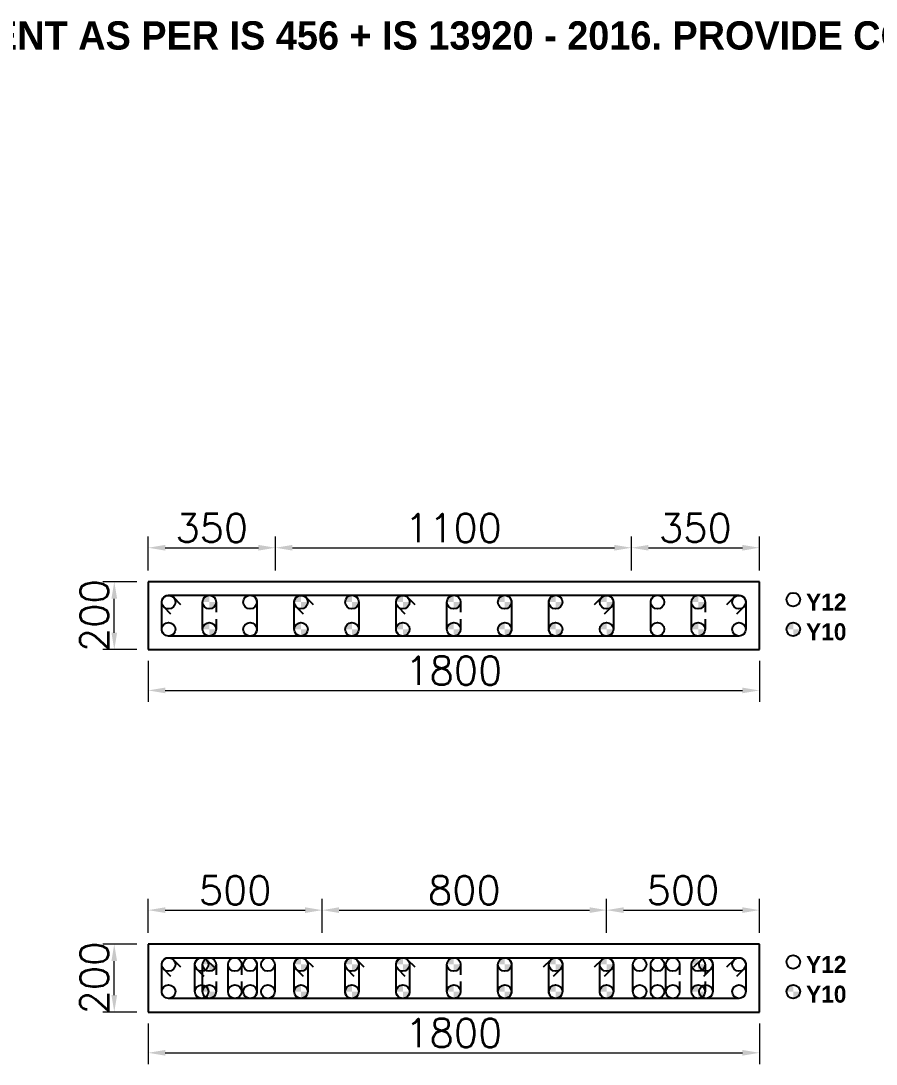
# Model space of a CAD drawing. Header units: millimetres. Extents: x -28707963 to -28231469, y 696001 to 896471.
# Drawn here: x -28330361 to -28322804, y 777813 to 787026 of the extents above; entities that cross this region are included whole.
import ezdxf
from ezdxf.enums import TextEntityAlignment as Align

# ---------------------------------------------------------------- set-up
doc = ezdxf.new("R2010")
doc.units = ezdxf.units.MM
doc.header["$MEASUREMENT"] = 0
doc.header["$PDMODE"] = 34
doc.header["$PDSIZE"] = -8
doc.layers.get('0').update_dxf_attribs({"lineweight": 5})
for name, color, linetype in [('14 REINF', 6, 'Continuous'), ('23 STIRRUPS', 5, 'Continuous'), ('TEXT', 4, 'Continuous')]:
    doc.layers.add(name, color=color, linetype=linetype)
doc.layers.add('19 COLUMN', color=1, linetype='Continuous', lineweight=25)
doc.styles.add('adani bold', font='')
doc.styles.add('ROMANS', font='simplex.shx')
doc.styles.get('adani bold').set_extended_font_data('Adani Bold', bold=True)
doc.dimstyles.new('D 50', dxfattribs={"dimscale": 100, "dimtxt": 3, "dimasz": 1.5, "dimexe": 1, "dimexo": 1, "dimgap": 0.5, "dimtad": 1, "dimdec": 0, "dimdsep": 46, "dimtxsty": 'ROMANS', "dimcen": 2.5, "dimclrd": 5, "dimclre": 5, "dimclrt": 4, "dimadec": 0, "dimazin": 0, "dimtfac": 1, "dimtdec": 0, "dimtmove": 0, "dimatfit": 3, "dimfxl": 1, "dimlwd": 0, "dimlwe": 0, "dimarcsym": 0})

# ---------------------------------------------------------------- blocks, each defined once
blk = doc.blocks.new('*D780')
at = {"color": 5, "lineweight": 0, "transparency": 16777216}
for p, q in [((-28329236.1, 778172.9), (-28329236.1, 777812.9)), ((-28323836.1, 778172.9), (-28323836.1, 777812.9)), ((-28329086.1, 777912.9), (-28323986.1, 777912.9))]:
    blk.add_line(p, q, dxfattribs=at)
at = {"color": 5, "transparency": 16777216}
for points in [[(-28329086.1, 777937.9), (-28329086.1, 777887.9), (-28329236.1, 777912.9)], [(-28323986.1, 777887.9), (-28323986.1, 777937.9), (-28323836.1, 777912.9)]]:
    blk.add_solid(points, dxfattribs=at)
at = {"layer": 'Defpoints', "color": 0, "transparency": 16777216}
for p in [(-28329236.1, 778272.9), (-28323836.1, 778272.9), (-28323836.1, 777912.9)]:
    blk.add_point(p, dxfattribs=at)
at = {"color": 4, "transparency": 16777216, "insert": (-28326536.1, 778087.9), "char_height": 250, "attachment_point": 5, "style": 'ROMANS'}
blk.add_mtext('1800', dxfattribs=at)
blk = doc.blocks.new('*D781')
at = {"color": 5, "lineweight": 0, "transparency": 16777216}
for p, q in [((-28329336.1, 778872.9), (-28329636.1, 778872.9)), ((-28329536.1, 778422.9), (-28329536.1, 778722.9)), ((-28329336.1, 778272.9), (-28329636.1, 778272.9))]:
    blk.add_line(p, q, dxfattribs=at)
at = {"color": 5, "transparency": 16777216}
for points in [[(-28329511.1, 778722.9), (-28329561.1, 778722.9), (-28329536.1, 778872.9)], [(-28329561.1, 778422.9), (-28329511.1, 778422.9), (-28329536.1, 778272.9)]]:
    blk.add_solid(points, dxfattribs=at)
at = {"layer": 'Defpoints', "color": 0, "transparency": 16777216}
for p in [(-28329536.1, 778872.9), (-28329236.1, 778872.9), (-28329236.1, 778272.9)]:
    blk.add_point(p, dxfattribs=at)
at = {"color": 4, "transparency": 16777216, "insert": (-28329711.1, 778572.9), "char_height": 250, "attachment_point": 5, "rotation": 90, "style": 'ROMANS'}
blk.add_mtext('200', dxfattribs=at)
blk = doc.blocks.new('*D782')
at = {"color": 5, "lineweight": 0, "transparency": 16777216}
for p, q in [((-28329236.1, 778972.9), (-28329236.1, 779272.9)), ((-28327699.6, 778972.9), (-28327699.6, 779272.9)), ((-28329086.1, 779172.9), (-28327849.6, 779172.9))]:
    blk.add_line(p, q, dxfattribs=at)
at = {"color": 5, "transparency": 16777216}
for points in [[(-28329086.1, 779197.9), (-28329086.1, 779147.9), (-28329236.1, 779172.9)], [(-28327849.6, 779147.9), (-28327849.6, 779197.9), (-28327699.6, 779172.9)]]:
    blk.add_solid(points, dxfattribs=at)
at = {"layer": 'Defpoints', "color": 0, "transparency": 16777216}
for p in [(-28327699.6, 779172.9), (-28329236.1, 778872.9), (-28327699.6, 778872.9)]:
    blk.add_point(p, dxfattribs=at)
at = {"color": 4, "transparency": 16777216, "insert": (-28328467.8, 779347.9), "char_height": 250, "attachment_point": 5, "style": 'ROMANS'}
blk.add_mtext('500', dxfattribs=at)
blk = doc.blocks.new('*D783')
at = {"color": 5, "lineweight": 0, "transparency": 16777216}
for p, q in [((-28327699.6, 778972.9), (-28327699.6, 779272.9)), ((-28325186.1, 778972.9), (-28325186.1, 779272.9)), ((-28327549.6, 779172.9), (-28325336.1, 779172.9))]:
    blk.add_line(p, q, dxfattribs=at)
at = {"color": 5, "transparency": 16777216}
for points in [[(-28327549.6, 779197.9), (-28327549.6, 779147.9), (-28327699.6, 779172.9)], [(-28325336.1, 779147.9), (-28325336.1, 779197.9), (-28325186.1, 779172.9)]]:
    blk.add_solid(points, dxfattribs=at)
at = {"layer": 'Defpoints', "color": 0, "transparency": 16777216}
for p in [(-28325186.1, 779172.9), (-28327699.6, 778872.9), (-28325186.1, 778872.9)]:
    blk.add_point(p, dxfattribs=at)
at = {"color": 4, "transparency": 16777216, "insert": (-28326442.8, 779347.9), "char_height": 250, "attachment_point": 5, "style": 'ROMANS'}
blk.add_mtext('800', dxfattribs=at)
blk = doc.blocks.new('*D784')
at = {"color": 5, "lineweight": 0, "transparency": 16777216}
for p, q in [((-28325186.1, 778972.9), (-28325186.1, 779272.9)), ((-28323836.1, 778972.9), (-28323836.1, 779272.9)), ((-28325036.1, 779172.9), (-28323986.1, 779172.9))]:
    blk.add_line(p, q, dxfattribs=at)
at = {"color": 5, "transparency": 16777216}
for points in [[(-28325036.1, 779197.9), (-28325036.1, 779147.9), (-28325186.1, 779172.9)], [(-28323986.1, 779147.9), (-28323986.1, 779197.9), (-28323836.1, 779172.9)]]:
    blk.add_solid(points, dxfattribs=at)
at = {"layer": 'Defpoints', "color": 0, "transparency": 16777216}
for p in [(-28323836.1, 779172.9), (-28325186.1, 778872.9), (-28323836.1, 778872.9)]:
    blk.add_point(p, dxfattribs=at)
at = {"color": 4, "transparency": 16777216, "insert": (-28324511.1, 779347.9), "char_height": 250, "attachment_point": 5, "style": 'ROMANS'}
blk.add_mtext('500', dxfattribs=at)
blk = doc.blocks.new('*D785')
at = {"color": 5, "lineweight": 0, "transparency": 16777216}
for p, q in [((-28329236.1, 781372.9), (-28329236.1, 781012.9)), ((-28323836.1, 781372.9), (-28323836.1, 781012.9)), ((-28329086.1, 781112.9), (-28323986.1, 781112.9))]:
    blk.add_line(p, q, dxfattribs=at)
at = {"color": 5, "transparency": 16777216}
for points in [[(-28329086.1, 781137.9), (-28329086.1, 781087.9), (-28329236.1, 781112.9)], [(-28323986.1, 781087.9), (-28323986.1, 781137.9), (-28323836.1, 781112.9)]]:
    blk.add_solid(points, dxfattribs=at)
at = {"layer": 'Defpoints', "color": 0, "transparency": 16777216}
for p in [(-28329236.1, 781472.9), (-28323836.1, 781472.9), (-28323836.1, 781112.9)]:
    blk.add_point(p, dxfattribs=at)
at = {"color": 4, "transparency": 16777216, "insert": (-28326536.1, 781287.9), "char_height": 250, "attachment_point": 5, "style": 'ROMANS'}
blk.add_mtext('1800', dxfattribs=at)
blk = doc.blocks.new('*D786')
at = {"color": 5, "lineweight": 0, "transparency": 16777216}
for p, q in [((-28329336.1, 782072.9), (-28329636.1, 782072.9)), ((-28329536.1, 781622.9), (-28329536.1, 781922.9)), ((-28329336.1, 781472.9), (-28329636.1, 781472.9))]:
    blk.add_line(p, q, dxfattribs=at)
at = {"color": 5, "transparency": 16777216}
for points in [[(-28329511.1, 781922.9), (-28329561.1, 781922.9), (-28329536.1, 782072.9)], [(-28329561.1, 781622.9), (-28329511.1, 781622.9), (-28329536.1, 781472.9)]]:
    blk.add_solid(points, dxfattribs=at)
at = {"layer": 'Defpoints', "color": 0, "transparency": 16777216}
for p in [(-28329536.1, 782072.9), (-28329236.1, 782072.9), (-28329236.1, 781472.9)]:
    blk.add_point(p, dxfattribs=at)
at = {"color": 4, "transparency": 16777216, "insert": (-28329711.1, 781772.9), "char_height": 250, "attachment_point": 5, "rotation": 90, "style": 'ROMANS'}
blk.add_mtext('200', dxfattribs=at)
blk = doc.blocks.new('*D787')
at = {"color": 5, "lineweight": 0, "transparency": 16777216}
for p, q in [((-28329236.1, 782172.9), (-28329236.1, 782472.9)), ((-28328112.5, 782172.9), (-28328112.5, 782472.9)), ((-28329086.1, 782372.9), (-28328262.5, 782372.9))]:
    blk.add_line(p, q, dxfattribs=at)
at = {"color": 5, "transparency": 16777216}
for points in [[(-28329086.1, 782397.9), (-28329086.1, 782347.9), (-28329236.1, 782372.9)], [(-28328262.5, 782347.9), (-28328262.5, 782397.9), (-28328112.5, 782372.9)]]:
    blk.add_solid(points, dxfattribs=at)
at = {"layer": 'Defpoints', "color": 0, "transparency": 16777216}
for p in [(-28328112.5, 782372.9), (-28329236.1, 782072.9), (-28328112.5, 782072.9)]:
    blk.add_point(p, dxfattribs=at)
at = {"color": 4, "transparency": 16777216, "insert": (-28328674.3, 782547.9), "char_height": 250, "attachment_point": 5, "style": 'ROMANS'}
blk.add_mtext('350', dxfattribs=at)
blk = doc.blocks.new('*D788')
at = {"color": 5, "lineweight": 0, "transparency": 16777216}
for p, q in [((-28328112.5, 782172.9), (-28328112.5, 782472.9)), ((-28324966.6, 782172.9), (-28324966.6, 782472.9)), ((-28327962.5, 782372.9), (-28325116.6, 782372.9))]:
    blk.add_line(p, q, dxfattribs=at)
at = {"color": 5, "transparency": 16777216}
for points in [[(-28327962.5, 782397.9), (-28327962.5, 782347.9), (-28328112.5, 782372.9)], [(-28325116.6, 782347.9), (-28325116.6, 782397.9), (-28324966.6, 782372.9)]]:
    blk.add_solid(points, dxfattribs=at)
at = {"layer": 'Defpoints', "color": 0, "transparency": 16777216}
for p in [(-28324966.6, 782372.9), (-28328112.5, 782072.9), (-28324966.6, 782072.9)]:
    blk.add_point(p, dxfattribs=at)
at = {"color": 4, "transparency": 16777216, "insert": (-28326539.6, 782547.9), "char_height": 250, "attachment_point": 5, "style": 'ROMANS'}
blk.add_mtext('1100', dxfattribs=at)
blk = doc.blocks.new('*D789')
at = {"color": 5, "lineweight": 0, "transparency": 16777216}
for p, q in [((-28324966.6, 782172.9), (-28324966.6, 782472.9)), ((-28323836.1, 782172.9), (-28323836.1, 782472.9)), ((-28324816.6, 782372.9), (-28323986.1, 782372.9))]:
    blk.add_line(p, q, dxfattribs=at)
at = {"color": 5, "transparency": 16777216}
for points in [[(-28324816.6, 782397.9), (-28324816.6, 782347.9), (-28324966.6, 782372.9)], [(-28323986.1, 782347.9), (-28323986.1, 782397.9), (-28323836.1, 782372.9)]]:
    blk.add_solid(points, dxfattribs=at)
at = {"layer": 'Defpoints', "color": 0, "transparency": 16777216}
for p in [(-28323836.1, 782372.9), (-28324966.6, 782072.9), (-28323836.1, 782072.9)]:
    blk.add_point(p, dxfattribs=at)
at = {"color": 4, "transparency": 16777216, "insert": (-28324401.4, 782547.9), "char_height": 250, "attachment_point": 5, "style": 'ROMANS'}
blk.add_mtext('350', dxfattribs=at)

msp = doc.modelspace()

# ---------------------------------------------------------------- hatches: boundary and pattern name
at = {"layer": '14 REINF'}
h = msp.add_hatch(color=0, dxfattribs=at)
edge = h.paths.add_edge_path(flags=0)
edge.add_line((-28328756.1, 781892.9), (-28328696.1, 781892.9))
edge.add_line((-28328696.1, 781892.9), (-28328696.1, 781952.9))
edge.add_arc((-28328696.1, 781892.9), 60, 90, 180)
edge = h.paths.add_edge_path(flags=0)
edge.add_line((-28328636.1, 781892.9), (-28328696.1, 781892.9))
edge.add_line((-28328696.1, 781892.9), (-28328696.1, 781832.9))
edge.add_arc((-28328696.1, 781892.9), 60, 270, 360)
h = msp.add_hatch(color=0, dxfattribs=at)
edge = h.paths.add_edge_path(flags=0)
edge.add_line((-28327946.1, 781892.9), (-28327886.1, 781892.9))
edge.add_line((-28327886.1, 781892.9), (-28327886.1, 781952.9))
edge.add_arc((-28327886.1, 781892.9), 60, 90, 180)
edge = h.paths.add_edge_path(flags=0)
edge.add_line((-28327826.1, 781892.9), (-28327886.1, 781892.9))
edge.add_line((-28327886.1, 781892.9), (-28327886.1, 781832.9))
edge.add_arc((-28327886.1, 781892.9), 60, 270, 360)
h = msp.add_hatch(color=0, dxfattribs=at)
edge = h.paths.add_edge_path(flags=0)
edge.add_line((-28327496.1, 781892.9), (-28327436.1, 781892.9))
edge.add_line((-28327436.1, 781892.9), (-28327436.1, 781952.9))
edge.add_arc((-28327436.1, 781892.9), 60, 90, 180)
edge = h.paths.add_edge_path(flags=0)
edge.add_line((-28327376.1, 781892.9), (-28327436.1, 781892.9))
edge.add_line((-28327436.1, 781892.9), (-28327436.1, 781832.9))
edge.add_arc((-28327436.1, 781892.9), 60, 270, 360)
h = msp.add_hatch(color=0, dxfattribs=at)
edge = h.paths.add_edge_path(flags=0)
edge.add_line((-28327046.1, 781892.9), (-28326986.1, 781892.9))
edge.add_line((-28326986.1, 781892.9), (-28326986.1, 781952.9))
edge.add_arc((-28326986.1, 781892.9), 60, 90, 180)
edge = h.paths.add_edge_path(flags=0)
edge.add_line((-28326926.1, 781892.9), (-28326986.1, 781892.9))
edge.add_line((-28326986.1, 781892.9), (-28326986.1, 781832.9))
edge.add_arc((-28326986.1, 781892.9), 60, 270, 360)
h = msp.add_hatch(color=0, dxfattribs=at)
edge = h.paths.add_edge_path(flags=0)
edge.add_line((-28326596.1, 781892.9), (-28326536.1, 781892.9))
edge.add_line((-28326536.1, 781892.9), (-28326536.1, 781952.9))
edge.add_arc((-28326536.1, 781892.9), 60, 90, 180)
edge = h.paths.add_edge_path(flags=0)
edge.add_line((-28326476.1, 781892.9), (-28326536.1, 781892.9))
edge.add_line((-28326536.1, 781892.9), (-28326536.1, 781832.9))
edge.add_arc((-28326536.1, 781892.9), 60, 270, 360)
h = msp.add_hatch(color=0, dxfattribs=at)
edge = h.paths.add_edge_path(flags=0)
edge.add_line((-28326146.1, 781892.9), (-28326086.1, 781892.9))
edge.add_line((-28326086.1, 781892.9), (-28326086.1, 781952.9))
edge.add_arc((-28326086.1, 781892.9), 60, 90, 180)
edge = h.paths.add_edge_path(flags=0)
edge.add_line((-28326026.1, 781892.9), (-28326086.1, 781892.9))
edge.add_line((-28326086.1, 781892.9), (-28326086.1, 781832.9))
edge.add_arc((-28326086.1, 781892.9), 60, 270, 360)
h = msp.add_hatch(color=0, dxfattribs=at)
edge = h.paths.add_edge_path(flags=0)
edge.add_line((-28325696.1, 781892.9), (-28325636.1, 781892.9))
edge.add_line((-28325636.1, 781892.9), (-28325636.1, 781952.9))
edge.add_arc((-28325636.1, 781892.9), 60, 90, 180)
edge = h.paths.add_edge_path(flags=0)
edge.add_line((-28325576.1, 781892.9), (-28325636.1, 781892.9))
edge.add_line((-28325636.1, 781892.9), (-28325636.1, 781832.9))
edge.add_arc((-28325636.1, 781892.9), 60, 270, 360)
h = msp.add_hatch(color=0, dxfattribs=at)
edge = h.paths.add_edge_path(flags=0)
edge.add_line((-28325246.1, 781892.9), (-28325186.1, 781892.9))
edge.add_line((-28325186.1, 781892.9), (-28325186.1, 781952.9))
edge.add_arc((-28325186.1, 781892.9), 60, 90, 180)
edge = h.paths.add_edge_path(flags=0)
edge.add_line((-28325126.1, 781892.9), (-28325186.1, 781892.9))
edge.add_line((-28325186.1, 781892.9), (-28325186.1, 781832.9))
edge.add_arc((-28325186.1, 781892.9), 60, 270, 360)
h = msp.add_hatch(color=0, dxfattribs=at)
edge = h.paths.add_edge_path(flags=0)
edge.add_line((-28324436.1, 781892.9), (-28324376.1, 781892.9))
edge.add_line((-28324376.1, 781892.9), (-28324376.1, 781952.9))
edge.add_arc((-28324376.1, 781892.9), 60, 90, 180)
edge = h.paths.add_edge_path(flags=0)
edge.add_line((-28324316.1, 781892.9), (-28324376.1, 781892.9))
edge.add_line((-28324376.1, 781892.9), (-28324376.1, 781832.9))
edge.add_arc((-28324376.1, 781892.9), 60, 270, 360)
h = msp.add_hatch(color=0, dxfattribs=at)
edge = h.paths.add_edge_path(flags=0)
edge.add_line((-28328756.1, 781652.9), (-28328696.1, 781652.9))
edge.add_line((-28328696.1, 781652.9), (-28328696.1, 781712.9))
edge.add_arc((-28328696.1, 781652.9), 60, 90, 180)
edge = h.paths.add_edge_path(flags=0)
edge.add_line((-28328636.1, 781652.9), (-28328696.1, 781652.9))
edge.add_line((-28328696.1, 781652.9), (-28328696.1, 781592.9))
edge.add_arc((-28328696.1, 781652.9), 60, 270, 360)
h = msp.add_hatch(color=0, dxfattribs=at)
edge = h.paths.add_edge_path(flags=0)
edge.add_line((-28327946.1, 781652.9), (-28327886.1, 781652.9))
edge.add_line((-28327886.1, 781652.9), (-28327886.1, 781712.9))
edge.add_arc((-28327886.1, 781652.9), 60, 90, 180)
edge = h.paths.add_edge_path(flags=0)
edge.add_line((-28327826.1, 781652.9), (-28327886.1, 781652.9))
edge.add_line((-28327886.1, 781652.9), (-28327886.1, 781592.9))
edge.add_arc((-28327886.1, 781652.9), 60, 270, 360)
h = msp.add_hatch(color=0, dxfattribs=at)
edge = h.paths.add_edge_path(flags=0)
edge.add_line((-28327496.1, 781652.9), (-28327436.1, 781652.9))
edge.add_line((-28327436.1, 781652.9), (-28327436.1, 781712.9))
edge.add_arc((-28327436.1, 781652.9), 60, 90, 180)
edge = h.paths.add_edge_path(flags=0)
edge.add_line((-28327376.1, 781652.9), (-28327436.1, 781652.9))
edge.add_line((-28327436.1, 781652.9), (-28327436.1, 781592.9))
edge.add_arc((-28327436.1, 781652.9), 60, 270, 360)
h = msp.add_hatch(color=0, dxfattribs=at)
edge = h.paths.add_edge_path(flags=0)
edge.add_line((-28327046.1, 781652.9), (-28326986.1, 781652.9))
edge.add_line((-28326986.1, 781652.9), (-28326986.1, 781712.9))
edge.add_arc((-28326986.1, 781652.9), 60, 90, 180)
edge = h.paths.add_edge_path(flags=0)
edge.add_line((-28326926.1, 781652.9), (-28326986.1, 781652.9))
edge.add_line((-28326986.1, 781652.9), (-28326986.1, 781592.9))
edge.add_arc((-28326986.1, 781652.9), 60, 270, 360)
h = msp.add_hatch(color=0, dxfattribs=at)
edge = h.paths.add_edge_path(flags=0)
edge.add_line((-28326596.1, 781652.9), (-28326536.1, 781652.9))
edge.add_line((-28326536.1, 781652.9), (-28326536.1, 781712.9))
edge.add_arc((-28326536.1, 781652.9), 60, 90, 180)
edge = h.paths.add_edge_path(flags=0)
edge.add_line((-28326476.1, 781652.9), (-28326536.1, 781652.9))
edge.add_line((-28326536.1, 781652.9), (-28326536.1, 781592.9))
edge.add_arc((-28326536.1, 781652.9), 60, 270, 360)
h = msp.add_hatch(color=0, dxfattribs=at)
edge = h.paths.add_edge_path(flags=0)
edge.add_line((-28326146.1, 781652.9), (-28326086.1, 781652.9))
edge.add_line((-28326086.1, 781652.9), (-28326086.1, 781712.9))
edge.add_arc((-28326086.1, 781652.9), 60, 90, 180)
edge = h.paths.add_edge_path(flags=0)
edge.add_line((-28326026.1, 781652.9), (-28326086.1, 781652.9))
edge.add_line((-28326086.1, 781652.9), (-28326086.1, 781592.9))
edge.add_arc((-28326086.1, 781652.9), 60, 270, 360)
h = msp.add_hatch(color=0, dxfattribs=at)
edge = h.paths.add_edge_path(flags=0)
edge.add_line((-28325696.1, 781652.9), (-28325636.1, 781652.9))
edge.add_line((-28325636.1, 781652.9), (-28325636.1, 781712.9))
edge.add_arc((-28325636.1, 781652.9), 60, 90, 180)
edge = h.paths.add_edge_path(flags=0)
edge.add_line((-28325576.1, 781652.9), (-28325636.1, 781652.9))
edge.add_line((-28325636.1, 781652.9), (-28325636.1, 781592.9))
edge.add_arc((-28325636.1, 781652.9), 60, 270, 360)
h = msp.add_hatch(color=0, dxfattribs=at)
edge = h.paths.add_edge_path(flags=0)
edge.add_line((-28325246.1, 781652.9), (-28325186.1, 781652.9))
edge.add_line((-28325186.1, 781652.9), (-28325186.1, 781712.9))
edge.add_arc((-28325186.1, 781652.9), 60, 90, 180)
edge = h.paths.add_edge_path(flags=0)
edge.add_line((-28325126.1, 781652.9), (-28325186.1, 781652.9))
edge.add_line((-28325186.1, 781652.9), (-28325186.1, 781592.9))
edge.add_arc((-28325186.1, 781652.9), 60, 270, 360)
h = msp.add_hatch(color=0, dxfattribs=at)
edge = h.paths.add_edge_path(flags=0)
edge.add_line((-28324436.1, 781652.9), (-28324376.1, 781652.9))
edge.add_line((-28324376.1, 781652.9), (-28324376.1, 781712.9))
edge.add_arc((-28324376.1, 781652.9), 60, 90, 180)
edge = h.paths.add_edge_path(flags=0)
edge.add_line((-28324316.1, 781652.9), (-28324376.1, 781652.9))
edge.add_line((-28324376.1, 781652.9), (-28324376.1, 781592.9))
edge.add_arc((-28324376.1, 781652.9), 60, 270, 360)
h = msp.add_hatch(color=6, dxfattribs=at)
edge = h.paths.add_edge_path(flags=0)
edge.add_line((-28323596.1, 781652.9), (-28323536.1, 781652.9))
edge.add_line((-28323536.1, 781652.9), (-28323536.1, 781712.9))
edge.add_arc((-28323536.1, 781652.9), 60, 90, 180)
edge = h.paths.add_edge_path(flags=0)
edge.add_line((-28323476.1, 781652.9), (-28323536.1, 781652.9))
edge.add_line((-28323536.1, 781652.9), (-28323536.1, 781592.9))
edge.add_arc((-28323536.1, 781652.9), 60, 270, 360)
h = msp.add_hatch(color=0, dxfattribs=at)
edge = h.paths.add_edge_path(flags=0)
edge.add_line((-28328756.1, 778692.9), (-28328696.1, 778692.9))
edge.add_line((-28328696.1, 778692.9), (-28328696.1, 778752.9))
edge.add_arc((-28328696.1, 778692.9), 60, 90, 180)
edge = h.paths.add_edge_path(flags=0)
edge.add_line((-28328636.1, 778692.9), (-28328696.1, 778692.9))
edge.add_line((-28328696.1, 778692.9), (-28328696.1, 778632.9))
edge.add_arc((-28328696.1, 778692.9), 60, 270, 360)
h = msp.add_hatch(color=0, dxfattribs=at)
edge = h.paths.add_edge_path(flags=0)
edge.add_line((-28327946.1, 778692.9), (-28327886.1, 778692.9))
edge.add_line((-28327886.1, 778692.9), (-28327886.1, 778752.9))
edge.add_arc((-28327886.1, 778692.9), 60, 90, 180)
edge = h.paths.add_edge_path(flags=0)
edge.add_line((-28327826.1, 778692.9), (-28327886.1, 778692.9))
edge.add_line((-28327886.1, 778692.9), (-28327886.1, 778632.9))
edge.add_arc((-28327886.1, 778692.9), 60, 270, 360)
h = msp.add_hatch(color=6, dxfattribs=at)
edge = h.paths.add_edge_path(flags=0)
edge.add_line((-28327496.1, 778692.9), (-28327436.1, 778692.9))
edge.add_line((-28327436.1, 778692.9), (-28327436.1, 778752.9))
edge.add_arc((-28327436.1, 778692.9), 60, 90, 180)
edge = h.paths.add_edge_path(flags=0)
edge.add_line((-28327376.1, 778692.9), (-28327436.1, 778692.9))
edge.add_line((-28327436.1, 778692.9), (-28327436.1, 778632.9))
edge.add_arc((-28327436.1, 778692.9), 60, 270, 360)
h = msp.add_hatch(color=0, dxfattribs=at)
edge = h.paths.add_edge_path(flags=0)
edge.add_line((-28327496.1, 778692.9), (-28327436.1, 778692.9))
edge.add_line((-28327436.1, 778692.9), (-28327436.1, 778752.9))
edge.add_arc((-28327436.1, 778692.9), 60, 90, 180)
edge = h.paths.add_edge_path(flags=0)
edge.add_line((-28327376.1, 778692.9), (-28327436.1, 778692.9))
edge.add_line((-28327436.1, 778692.9), (-28327436.1, 778632.9))
edge.add_arc((-28327436.1, 778692.9), 60, 270, 360)
h = msp.add_hatch(color=6, dxfattribs=at)
edge = h.paths.add_edge_path(flags=0)
edge.add_line((-28327046.1, 778692.9), (-28326986.1, 778692.9))
edge.add_line((-28326986.1, 778692.9), (-28326986.1, 778752.9))
edge.add_arc((-28326986.1, 778692.9), 60, 90, 180)
edge = h.paths.add_edge_path(flags=0)
edge.add_line((-28326926.1, 778692.9), (-28326986.1, 778692.9))
edge.add_line((-28326986.1, 778692.9), (-28326986.1, 778632.9))
edge.add_arc((-28326986.1, 778692.9), 60, 270, 360)
h = msp.add_hatch(color=0, dxfattribs=at)
edge = h.paths.add_edge_path(flags=0)
edge.add_line((-28327046.1, 778692.9), (-28326986.1, 778692.9))
edge.add_line((-28326986.1, 778692.9), (-28326986.1, 778752.9))
edge.add_arc((-28326986.1, 778692.9), 60, 90, 180)
edge = h.paths.add_edge_path(flags=0)
edge.add_line((-28326926.1, 778692.9), (-28326986.1, 778692.9))
edge.add_line((-28326986.1, 778692.9), (-28326986.1, 778632.9))
edge.add_arc((-28326986.1, 778692.9), 60, 270, 360)
h = msp.add_hatch(color=6, dxfattribs=at)
edge = h.paths.add_edge_path(flags=0)
edge.add_line((-28326596.1, 778692.9), (-28326536.1, 778692.9))
edge.add_line((-28326536.1, 778692.9), (-28326536.1, 778752.9))
edge.add_arc((-28326536.1, 778692.9), 60, 90, 180)
edge = h.paths.add_edge_path(flags=0)
edge.add_line((-28326476.1, 778692.9), (-28326536.1, 778692.9))
edge.add_line((-28326536.1, 778692.9), (-28326536.1, 778632.9))
edge.add_arc((-28326536.1, 778692.9), 60, 270, 360)
h = msp.add_hatch(color=0, dxfattribs=at)
edge = h.paths.add_edge_path(flags=0)
edge.add_line((-28326596.1, 778692.9), (-28326536.1, 778692.9))
edge.add_line((-28326536.1, 778692.9), (-28326536.1, 778752.9))
edge.add_arc((-28326536.1, 778692.9), 60, 90, 180)
edge = h.paths.add_edge_path(flags=0)
edge.add_line((-28326476.1, 778692.9), (-28326536.1, 778692.9))
edge.add_line((-28326536.1, 778692.9), (-28326536.1, 778632.9))
edge.add_arc((-28326536.1, 778692.9), 60, 270, 360)
h = msp.add_hatch(color=6, dxfattribs=at)
edge = h.paths.add_edge_path(flags=0)
edge.add_line((-28326146.1, 778692.9), (-28326086.1, 778692.9))
edge.add_line((-28326086.1, 778692.9), (-28326086.1, 778752.9))
edge.add_arc((-28326086.1, 778692.9), 60, 90, 180)
edge = h.paths.add_edge_path(flags=0)
edge.add_line((-28326026.1, 778692.9), (-28326086.1, 778692.9))
edge.add_line((-28326086.1, 778692.9), (-28326086.1, 778632.9))
edge.add_arc((-28326086.1, 778692.9), 60, 270, 360)
h = msp.add_hatch(color=0, dxfattribs=at)
edge = h.paths.add_edge_path(flags=0)
edge.add_line((-28326146.1, 778692.9), (-28326086.1, 778692.9))
edge.add_line((-28326086.1, 778692.9), (-28326086.1, 778752.9))
edge.add_arc((-28326086.1, 778692.9), 60, 90, 180)
edge = h.paths.add_edge_path(flags=0)
edge.add_line((-28326026.1, 778692.9), (-28326086.1, 778692.9))
edge.add_line((-28326086.1, 778692.9), (-28326086.1, 778632.9))
edge.add_arc((-28326086.1, 778692.9), 60, 270, 360)
h = msp.add_hatch(color=6, dxfattribs=at)
edge = h.paths.add_edge_path(flags=0)
edge.add_line((-28325696.1, 778692.9), (-28325636.1, 778692.9))
edge.add_line((-28325636.1, 778692.9), (-28325636.1, 778752.9))
edge.add_arc((-28325636.1, 778692.9), 60, 90, 180)
edge = h.paths.add_edge_path(flags=0)
edge.add_line((-28325576.1, 778692.9), (-28325636.1, 778692.9))
edge.add_line((-28325636.1, 778692.9), (-28325636.1, 778632.9))
edge.add_arc((-28325636.1, 778692.9), 60, 270, 360)
h = msp.add_hatch(color=0, dxfattribs=at)
edge = h.paths.add_edge_path(flags=0)
edge.add_line((-28325696.1, 778692.9), (-28325636.1, 778692.9))
edge.add_line((-28325636.1, 778692.9), (-28325636.1, 778752.9))
edge.add_arc((-28325636.1, 778692.9), 60, 90, 180)
edge = h.paths.add_edge_path(flags=0)
edge.add_line((-28325576.1, 778692.9), (-28325636.1, 778692.9))
edge.add_line((-28325636.1, 778692.9), (-28325636.1, 778632.9))
edge.add_arc((-28325636.1, 778692.9), 60, 270, 360)
h = msp.add_hatch(color=0, dxfattribs=at)
edge = h.paths.add_edge_path(flags=0)
edge.add_line((-28325246.1, 778692.9), (-28325186.1, 778692.9))
edge.add_line((-28325186.1, 778692.9), (-28325186.1, 778752.9))
edge.add_arc((-28325186.1, 778692.9), 60, 90, 180)
edge = h.paths.add_edge_path(flags=0)
edge.add_line((-28325126.1, 778692.9), (-28325186.1, 778692.9))
edge.add_line((-28325186.1, 778692.9), (-28325186.1, 778632.9))
edge.add_arc((-28325186.1, 778692.9), 60, 270, 360)
h = msp.add_hatch(color=0, dxfattribs=at)
edge = h.paths.add_edge_path(flags=0)
edge.add_line((-28324436.1, 778692.9), (-28324376.1, 778692.9))
edge.add_line((-28324376.1, 778692.9), (-28324376.1, 778752.9))
edge.add_arc((-28324376.1, 778692.9), 60, 90, 180)
edge = h.paths.add_edge_path(flags=0)
edge.add_line((-28324316.1, 778692.9), (-28324376.1, 778692.9))
edge.add_line((-28324376.1, 778692.9), (-28324376.1, 778632.9))
edge.add_arc((-28324376.1, 778692.9), 60, 270, 360)
h = msp.add_hatch(color=0, dxfattribs=at)
edge = h.paths.add_edge_path(flags=0)
edge.add_line((-28328756.1, 778452.9), (-28328696.1, 778452.9))
edge.add_line((-28328696.1, 778452.9), (-28328696.1, 778512.9))
edge.add_arc((-28328696.1, 778452.9), 60, 90, 180)
edge = h.paths.add_edge_path(flags=0)
edge.add_line((-28328636.1, 778452.9), (-28328696.1, 778452.9))
edge.add_line((-28328696.1, 778452.9), (-28328696.1, 778392.9))
edge.add_arc((-28328696.1, 778452.9), 60, 270, 360)
h = msp.add_hatch(color=0, dxfattribs=at)
edge = h.paths.add_edge_path(flags=0)
edge.add_line((-28327946.1, 778452.9), (-28327886.1, 778452.9))
edge.add_line((-28327886.1, 778452.9), (-28327886.1, 778512.9))
edge.add_arc((-28327886.1, 778452.9), 60, 90, 180)
edge = h.paths.add_edge_path(flags=0)
edge.add_line((-28327826.1, 778452.9), (-28327886.1, 778452.9))
edge.add_line((-28327886.1, 778452.9), (-28327886.1, 778392.9))
edge.add_arc((-28327886.1, 778452.9), 60, 270, 360)
h = msp.add_hatch(color=6, dxfattribs=at)
edge = h.paths.add_edge_path(flags=0)
edge.add_line((-28327496.1, 778452.9), (-28327436.1, 778452.9))
edge.add_line((-28327436.1, 778452.9), (-28327436.1, 778512.9))
edge.add_arc((-28327436.1, 778452.9), 60, 90, 180)
edge = h.paths.add_edge_path(flags=0)
edge.add_line((-28327376.1, 778452.9), (-28327436.1, 778452.9))
edge.add_line((-28327436.1, 778452.9), (-28327436.1, 778392.9))
edge.add_arc((-28327436.1, 778452.9), 60, 270, 360)
h = msp.add_hatch(color=0, dxfattribs=at)
edge = h.paths.add_edge_path(flags=0)
edge.add_line((-28327496.1, 778452.9), (-28327436.1, 778452.9))
edge.add_line((-28327436.1, 778452.9), (-28327436.1, 778512.9))
edge.add_arc((-28327436.1, 778452.9), 60, 90, 180)
edge = h.paths.add_edge_path(flags=0)
edge.add_line((-28327376.1, 778452.9), (-28327436.1, 778452.9))
edge.add_line((-28327436.1, 778452.9), (-28327436.1, 778392.9))
edge.add_arc((-28327436.1, 778452.9), 60, 270, 360)
h = msp.add_hatch(color=6, dxfattribs=at)
edge = h.paths.add_edge_path(flags=0)
edge.add_line((-28327046.1, 778452.9), (-28326986.1, 778452.9))
edge.add_line((-28326986.1, 778452.9), (-28326986.1, 778512.9))
edge.add_arc((-28326986.1, 778452.9), 60, 90, 180)
edge = h.paths.add_edge_path(flags=0)
edge.add_line((-28326926.1, 778452.9), (-28326986.1, 778452.9))
edge.add_line((-28326986.1, 778452.9), (-28326986.1, 778392.9))
edge.add_arc((-28326986.1, 778452.9), 60, 270, 360)
h = msp.add_hatch(color=0, dxfattribs=at)
edge = h.paths.add_edge_path(flags=0)
edge.add_line((-28327046.1, 778452.9), (-28326986.1, 778452.9))
edge.add_line((-28326986.1, 778452.9), (-28326986.1, 778512.9))
edge.add_arc((-28326986.1, 778452.9), 60, 90, 180)
edge = h.paths.add_edge_path(flags=0)
edge.add_line((-28326926.1, 778452.9), (-28326986.1, 778452.9))
edge.add_line((-28326986.1, 778452.9), (-28326986.1, 778392.9))
edge.add_arc((-28326986.1, 778452.9), 60, 270, 360)
h = msp.add_hatch(color=6, dxfattribs=at)
edge = h.paths.add_edge_path(flags=0)
edge.add_line((-28326596.1, 778452.9), (-28326536.1, 778452.9))
edge.add_line((-28326536.1, 778452.9), (-28326536.1, 778512.9))
edge.add_arc((-28326536.1, 778452.9), 60, 90, 180)
edge = h.paths.add_edge_path(flags=0)
edge.add_line((-28326476.1, 778452.9), (-28326536.1, 778452.9))
edge.add_line((-28326536.1, 778452.9), (-28326536.1, 778392.9))
edge.add_arc((-28326536.1, 778452.9), 60, 270, 360)
h = msp.add_hatch(color=0, dxfattribs=at)
edge = h.paths.add_edge_path(flags=0)
edge.add_line((-28326596.1, 778452.9), (-28326536.1, 778452.9))
edge.add_line((-28326536.1, 778452.9), (-28326536.1, 778512.9))
edge.add_arc((-28326536.1, 778452.9), 60, 90, 180)
edge = h.paths.add_edge_path(flags=0)
edge.add_line((-28326476.1, 778452.9), (-28326536.1, 778452.9))
edge.add_line((-28326536.1, 778452.9), (-28326536.1, 778392.9))
edge.add_arc((-28326536.1, 778452.9), 60, 270, 360)
h = msp.add_hatch(color=6, dxfattribs=at)
edge = h.paths.add_edge_path(flags=0)
edge.add_line((-28326146.1, 778452.9), (-28326086.1, 778452.9))
edge.add_line((-28326086.1, 778452.9), (-28326086.1, 778512.9))
edge.add_arc((-28326086.1, 778452.9), 60, 90, 180)
edge = h.paths.add_edge_path(flags=0)
edge.add_line((-28326026.1, 778452.9), (-28326086.1, 778452.9))
edge.add_line((-28326086.1, 778452.9), (-28326086.1, 778392.9))
edge.add_arc((-28326086.1, 778452.9), 60, 270, 360)
h = msp.add_hatch(color=0, dxfattribs=at)
edge = h.paths.add_edge_path(flags=0)
edge.add_line((-28326146.1, 778452.9), (-28326086.1, 778452.9))
edge.add_line((-28326086.1, 778452.9), (-28326086.1, 778512.9))
edge.add_arc((-28326086.1, 778452.9), 60, 90, 180)
edge = h.paths.add_edge_path(flags=0)
edge.add_line((-28326026.1, 778452.9), (-28326086.1, 778452.9))
edge.add_line((-28326086.1, 778452.9), (-28326086.1, 778392.9))
edge.add_arc((-28326086.1, 778452.9), 60, 270, 360)
h = msp.add_hatch(color=6, dxfattribs=at)
edge = h.paths.add_edge_path(flags=0)
edge.add_line((-28325696.1, 778452.9), (-28325636.1, 778452.9))
edge.add_line((-28325636.1, 778452.9), (-28325636.1, 778512.9))
edge.add_arc((-28325636.1, 778452.9), 60, 90, 180)
edge = h.paths.add_edge_path(flags=0)
edge.add_line((-28325576.1, 778452.9), (-28325636.1, 778452.9))
edge.add_line((-28325636.1, 778452.9), (-28325636.1, 778392.9))
edge.add_arc((-28325636.1, 778452.9), 60, 270, 360)
h = msp.add_hatch(color=0, dxfattribs=at)
edge = h.paths.add_edge_path(flags=0)
edge.add_line((-28325696.1, 778452.9), (-28325636.1, 778452.9))
edge.add_line((-28325636.1, 778452.9), (-28325636.1, 778512.9))
edge.add_arc((-28325636.1, 778452.9), 60, 90, 180)
edge = h.paths.add_edge_path(flags=0)
edge.add_line((-28325576.1, 778452.9), (-28325636.1, 778452.9))
edge.add_line((-28325636.1, 778452.9), (-28325636.1, 778392.9))
edge.add_arc((-28325636.1, 778452.9), 60, 270, 360)
h = msp.add_hatch(color=0, dxfattribs=at)
edge = h.paths.add_edge_path(flags=0)
edge.add_line((-28325246.1, 778452.9), (-28325186.1, 778452.9))
edge.add_line((-28325186.1, 778452.9), (-28325186.1, 778512.9))
edge.add_arc((-28325186.1, 778452.9), 60, 90, 180)
edge = h.paths.add_edge_path(flags=0)
edge.add_line((-28325126.1, 778452.9), (-28325186.1, 778452.9))
edge.add_line((-28325186.1, 778452.9), (-28325186.1, 778392.9))
edge.add_arc((-28325186.1, 778452.9), 60, 270, 360)
h = msp.add_hatch(color=0, dxfattribs=at)
edge = h.paths.add_edge_path(flags=0)
edge.add_line((-28324436.1, 778452.9), (-28324376.1, 778452.9))
edge.add_line((-28324376.1, 778452.9), (-28324376.1, 778512.9))
edge.add_arc((-28324376.1, 778452.9), 60, 90, 180)
edge = h.paths.add_edge_path(flags=0)
edge.add_line((-28324316.1, 778452.9), (-28324376.1, 778452.9))
edge.add_line((-28324376.1, 778452.9), (-28324376.1, 778392.9))
edge.add_arc((-28324376.1, 778452.9), 60, 270, 360)
h = msp.add_hatch(color=6, dxfattribs=at)
edge = h.paths.add_edge_path(flags=0)
edge.add_line((-28323596.1, 778452.9), (-28323536.1, 778452.9))
edge.add_line((-28323536.1, 778452.9), (-28323536.1, 778512.9))
edge.add_arc((-28323536.1, 778452.9), 60, 90, 180)
edge = h.paths.add_edge_path(flags=0)
edge.add_line((-28323476.1, 778452.9), (-28323536.1, 778452.9))
edge.add_line((-28323536.1, 778452.9), (-28323536.1, 778392.9))
edge.add_arc((-28323536.1, 778452.9), 60, 270, 360)

# ---------------------------------------------------------------- linework, layer by layer
at = {"layer": '14 REINF', "color": 6}
for centre in [(-28323536.1, 781915.4), (-28323536.1, 781652.9), (-28329056.1, 778692.9), (-28328763.6, 778692.9), (-28328471.1, 778692.9), (-28328178.6, 778692.9), (-28327886.1, 778692.9), (-28327436.1, 778692.9), (-28326986.1, 778692.9), (-28326536.1, 778692.9), (-28326086.1, 778692.9), (-28325636.1, 778692.9), (-28325186.1, 778692.9), (-28324893.6, 778692.9), (-28324601.1, 778692.9), (-28324308.6, 778692.9), (-28324016.1, 778692.9), (-28323536.1, 778715.4), (-28329056.1, 778452.9), (-28328763.6, 778452.9), (-28328471.1, 778452.9), (-28328178.6, 778452.9), (-28327886.1, 778452.9), (-28327436.1, 778452.9), (-28326986.1, 778452.9), (-28326536.1, 778452.9), (-28326086.1, 778452.9), (-28325636.1, 778452.9), (-28325186.1, 778452.9), (-28324893.6, 778452.9), (-28324601.1, 778452.9), (-28324308.6, 778452.9), (-28324016.1, 778452.9), (-28323536.1, 778452.9)]:
    msp.add_circle(centre, 60, dxfattribs=at)
at = {"layer": '14 REINF', "color": 0}
for centre in [(-28329056.1, 781892.9), (-28328696.1, 781892.9), (-28328336.1, 781892.9), (-28327886.1, 781892.9), (-28327436.1, 781892.9), (-28326986.1, 781892.9), (-28326536.1, 781892.9), (-28326086.1, 781892.9), (-28325636.1, 781892.9), (-28325186.1, 781892.9), (-28324736.1, 781892.9), (-28324376.1, 781892.9), (-28324016.1, 781892.9), (-28329056.1, 781652.9), (-28328696.1, 781652.9), (-28328336.1, 781652.9), (-28327886.1, 781652.9), (-28327436.1, 781652.9), (-28326986.1, 781652.9), (-28326536.1, 781652.9), (-28326086.1, 781652.9), (-28325636.1, 781652.9), (-28325186.1, 781652.9), (-28324736.1, 781652.9), (-28324376.1, 781652.9), (-28324016.1, 781652.9), (-28329056.1, 778692.9), (-28328696.1, 778692.9), (-28328336.1, 778692.9), (-28327886.1, 778692.9), (-28327436.1, 778692.9), (-28326986.1, 778692.9), (-28326536.1, 778692.9), (-28326086.1, 778692.9), (-28325636.1, 778692.9), (-28325186.1, 778692.9), (-28324736.1, 778692.9), (-28324376.1, 778692.9), (-28324016.1, 778692.9), (-28329056.1, 778452.9), (-28328696.1, 778452.9), (-28328336.1, 778452.9), (-28327436.1, 778452.9), (-28326986.1, 778452.9), (-28326536.1, 778452.9), (-28326086.1, 778452.9), (-28325636.1, 778452.9), (-28325186.1, 778452.9), (-28324736.1, 778452.9), (-28324376.1, 778452.9), (-28324016.1, 778452.9)]:
    msp.add_circle(centre, 60, dxfattribs=at)
at = {"layer": '19 COLUMN', "color": 4}
for points in [[(-28323836.1, 782072.9), (-28329236.1, 782072.9)], [(-28329236.1, 782072.9), (-28329236.1, 781472.9)], [(-28323836.1, 781472.9), (-28323836.1, 782072.9)], [(-28329236.1, 781472.9), (-28323836.1, 781472.9)], [(-28323836.1, 778872.9), (-28329236.1, 778872.9)], [(-28329236.1, 778872.9), (-28329236.1, 778272.9)], [(-28323836.1, 778272.9), (-28323836.1, 778872.9)], [(-28329236.1, 778272.9), (-28323836.1, 778272.9)]]:
    msp.add_lwpolyline(points, dxfattribs=at)
at = {"layer": '23 STIRRUPS', "color": 0}
for points in [[(-28329034.9, 781786.9), (-28329098.5, 781850.5, -0.668178), (-28329056.1, 781952.9), (-28324016.1, 781952.9, -0.414214), (-28323956.1, 781892.9), (-28323956.1, 781652.9, -0.414214), (-28324016.1, 781592.9), (-28329056.1, 781592.9, -0.414214), (-28329116.1, 781652.9), (-28329116.1, 781892.9, -0.668179), (-28329013.7, 781935.4), (-28328950, 781871.7)], [(-28329034.9, 781786.9), (-28329098.5, 781850.5, -0.668178), (-28329056.1, 781952.9), (-28328336.1, 781952.9, -0.414214), (-28328276.1, 781892.9), (-28328276.1, 781652.9, -0.414214), (-28328336.1, 781592.9), (-28329056.1, 781592.9, -0.414214), (-28329116.1, 781652.9), (-28329116.1, 781892.9, -0.668179), (-28329013.7, 781935.4), (-28328950, 781871.7)], [(-28328636.1, 781742.9), (-28328636.1, 781652.9, -1), (-28328756.1, 781652.9), (-28328756.1, 781892.9, -1), (-28328636.1, 781892.9), (-28328636.1, 781802.9)], [(-28327864.9, 781786.9), (-28327928.5, 781850.5, -0.668178), (-28327886.1, 781952.9), (-28327436.1, 781952.9, -0.414214), (-28327376.1, 781892.9), (-28327376.1, 781652.9, -0.414214), (-28327436.1, 781592.9), (-28327886.1, 781592.9, -0.414214), (-28327946.1, 781652.9), (-28327946.1, 781892.9, -0.668179), (-28327843.7, 781935.4), (-28327780, 781871.7)], [(-28326964.9, 781786.9), (-28327028.5, 781850.5, -0.668178), (-28326986.1, 781952.9), (-28326086.1, 781952.9, -0.414214), (-28326026.1, 781892.9), (-28326026.1, 781652.9, -0.414214), (-28326086.1, 781592.9), (-28326986.1, 781592.9, -0.414214), (-28327046.1, 781652.9), (-28327046.1, 781892.9, -0.668179), (-28326943.7, 781935.4), (-28326880, 781871.7)], [(-28326476.1, 781742.9), (-28326476.1, 781652.9, -1), (-28326596.1, 781652.9), (-28326596.1, 781892.9, -1), (-28326476.1, 781892.9), (-28326476.1, 781802.9)], [(-28325292.2, 781871.7), (-28325228.5, 781935.4, -0.668179), (-28325126.1, 781892.9), (-28325126.1, 781652.9, -0.414214), (-28325186.1, 781592.9), (-28325636.1, 781592.9, -0.414214), (-28325696.1, 781652.9), (-28325696.1, 781892.9, -0.414214), (-28325636.1, 781952.9), (-28325186.1, 781952.9, -0.668178), (-28325143.7, 781850.5), (-28325207.3, 781786.9)], [(-28324122.2, 781871.7), (-28324058.5, 781935.4, -0.668179), (-28323956.1, 781892.9), (-28323956.1, 781652.9, -0.414214), (-28324016.1, 781592.9), (-28324736.1, 781592.9, -0.414214), (-28324796.1, 781652.9), (-28324796.1, 781892.9, -0.414214), (-28324736.1, 781952.9), (-28324016.1, 781952.9, -0.668178), (-28323973.7, 781850.5), (-28324037.3, 781786.9)], [(-28324316.1, 781742.9), (-28324316.1, 781652.9, -1), (-28324436.1, 781652.9), (-28324436.1, 781892.9, -1), (-28324316.1, 781892.9), (-28324316.1, 781802.9)], [(-28329034.9, 778586.8), (-28329098.5, 778650.5, -0.668178), (-28329056.1, 778752.9), (-28324016.1, 778752.9, -0.414214), (-28323956.1, 778692.9), (-28323956.1, 778452.9, -0.414214), (-28324016.1, 778392.9), (-28329056.1, 778392.9, -0.414214), (-28329116.1, 778452.9), (-28329116.1, 778692.9, -0.668179), (-28329013.7, 778735.3), (-28328950, 778671.7)], [(-28329034.9, 778586.8), (-28329098.5, 778650.5, -0.668178), (-28329056.1, 778752.9), (-28328336.1, 778752.9, -0.414214), (-28328276.1, 778692.9), (-28328276.1, 778452.9, -0.414214), (-28328336.1, 778392.9), (-28329056.1, 778392.9, -0.414214), (-28329116.1, 778452.9), (-28329116.1, 778692.9, -0.668179), (-28329013.7, 778735.3), (-28328950, 778671.7)], [(-28328636.1, 778542.9), (-28328636.1, 778452.9, -1), (-28328756.1, 778452.9), (-28328756.1, 778692.9, -1), (-28328636.1, 778692.9), (-28328636.1, 778602.9)], [(-28327864.9, 778586.8), (-28327928.5, 778650.5, -0.668178), (-28327886.1, 778752.9), (-28327436.1, 778752.9, -0.414214), (-28327376.1, 778692.9), (-28327376.1, 778452.9, -0.414214), (-28327436.1, 778392.9), (-28327886.1, 778392.9, -0.414214), (-28327946.1, 778452.9), (-28327946.1, 778692.9, -0.668179), (-28327843.7, 778735.3), (-28327780, 778671.7)], [(-28326964.9, 778586.8), (-28327028.5, 778650.5, -0.668178), (-28326986.1, 778752.9), (-28326086.1, 778752.9, -0.414214), (-28326026.1, 778692.9), (-28326026.1, 778452.9, -0.414214), (-28326086.1, 778392.9), (-28326986.1, 778392.9, -0.414214), (-28327046.1, 778452.9), (-28327046.1, 778692.9, -0.668179), (-28326943.7, 778735.3), (-28326880, 778671.7)], [(-28326476.1, 778542.9), (-28326476.1, 778452.9, -1), (-28326596.1, 778452.9), (-28326596.1, 778692.9, -1), (-28326476.1, 778692.9), (-28326476.1, 778602.9)], [(-28325292.2, 778671.7), (-28325228.5, 778735.3, -0.668179), (-28325126.1, 778692.9), (-28325126.1, 778452.9, -0.414214), (-28325186.1, 778392.9), (-28325636.1, 778392.9, -0.414214), (-28325696.1, 778452.9), (-28325696.1, 778692.9, -0.414214), (-28325636.1, 778752.9), (-28325186.1, 778752.9, -0.668178), (-28325143.7, 778650.5), (-28325207.3, 778586.8)], [(-28324122.2, 778671.7), (-28324058.5, 778735.3, -0.668179), (-28323956.1, 778692.9), (-28323956.1, 778452.9, -0.414214), (-28324016.1, 778392.9), (-28324736.1, 778392.9, -0.414214), (-28324796.1, 778452.9), (-28324796.1, 778692.9, -0.414214), (-28324736.1, 778752.9), (-28324016.1, 778752.9, -0.668178), (-28323973.7, 778650.5), (-28324037.3, 778586.8)], [(-28324316.1, 778542.9), (-28324316.1, 778452.9, -1), (-28324436.1, 778452.9), (-28324436.1, 778692.9, -1), (-28324316.1, 778692.9), (-28324316.1, 778602.9)]]:
    msp.add_lwpolyline(points, format="xyb", dxfattribs=at)
at = {"layer": '23 STIRRUPS', "color": 5}
for points in [[(-28329034.9, 778586.8), (-28329098.5, 778650.5, -0.668178), (-28329056.1, 778752.9), (-28324016.1, 778752.9, -0.414214), (-28323956.1, 778692.9), (-28323956.1, 778452.9, -0.414214), (-28324016.1, 778392.9), (-28329056.1, 778392.9, -0.414214), (-28329116.1, 778452.9), (-28329116.1, 778692.9, -0.668179), (-28329013.7, 778735.3), (-28328950, 778671.7)], [(-28329034.9, 778586.8), (-28329098.5, 778650.5, -0.668178), (-28329056.1, 778752.9), (-28327886.1, 778752.9, -0.414214), (-28327826.1, 778692.9), (-28327826.1, 778452.9, -0.414214), (-28327886.1, 778392.9), (-28329056.1, 778392.9, -0.414214), (-28329116.1, 778452.9), (-28329116.1, 778692.9, -0.668179), (-28329013.7, 778735.3), (-28328950, 778671.7)], [(-28328742.4, 778586.8), (-28328806, 778650.5, -0.668178), (-28328763.6, 778752.9), (-28328178.6, 778752.9, -0.414214), (-28328118.6, 778692.9), (-28328118.6, 778452.9, -0.414214), (-28328178.6, 778392.9), (-28328763.6, 778392.9, -0.414214), (-28328823.6, 778452.9), (-28328823.6, 778692.9, -0.668179), (-28328721.2, 778735.3), (-28328657.5, 778671.7)], [(-28328411.1, 778542.9), (-28328411.1, 778452.9, -1), (-28328531.1, 778452.9), (-28328531.1, 778692.9, -1), (-28328411.1, 778692.9), (-28328411.1, 778602.9)], [(-28327414.9, 778586.8), (-28327478.5, 778650.5, -0.668178), (-28327436.1, 778752.9), (-28326986.1, 778752.9, -0.414214), (-28326926.1, 778692.9), (-28326926.1, 778452.9, -0.414214), (-28326986.1, 778392.9), (-28327436.1, 778392.9, -0.414214), (-28327496.1, 778452.9), (-28327496.1, 778692.9, -0.668179), (-28327393.7, 778735.3), (-28327330, 778671.7)], [(-28326476.1, 778542.9), (-28326476.1, 778452.9, -1), (-28326596.1, 778452.9), (-28326596.1, 778692.9, -1), (-28326476.1, 778692.9), (-28326476.1, 778602.9)], [(-28325742.2, 778671.7), (-28325678.5, 778735.3, -0.668179), (-28325576.1, 778692.9), (-28325576.1, 778452.9, -0.414214), (-28325636.1, 778392.9), (-28326086.1, 778392.9, -0.414214), (-28326146.1, 778452.9), (-28326146.1, 778692.9, -0.414214), (-28326086.1, 778752.9), (-28325636.1, 778752.9, -0.668178), (-28325593.7, 778650.5), (-28325657.3, 778586.8)], [(-28324122.2, 778671.7), (-28324058.5, 778735.3, -0.668179), (-28323956.1, 778692.9), (-28323956.1, 778452.9, -0.414214), (-28324016.1, 778392.9), (-28325186.1, 778392.9, -0.414214), (-28325246.1, 778452.9), (-28325246.1, 778692.9, -0.414214), (-28325186.1, 778752.9), (-28324016.1, 778752.9, -0.668178), (-28323973.7, 778650.5), (-28324037.3, 778586.8)], [(-28324414.7, 778671.7), (-28324351, 778735.3, -0.668179), (-28324248.6, 778692.9), (-28324248.6, 778452.9, -0.414214), (-28324308.6, 778392.9), (-28324893.6, 778392.9, -0.414214), (-28324953.6, 778452.9), (-28324953.6, 778692.9, -0.414214), (-28324893.6, 778752.9), (-28324308.6, 778752.9, -0.668178), (-28324266.2, 778650.5), (-28324329.8, 778586.8)], [(-28324541.1, 778542.9), (-28324541.1, 778452.9, -1), (-28324661.1, 778452.9), (-28324661.1, 778692.9, -1), (-28324541.1, 778692.9), (-28324541.1, 778602.9)]]:
    msp.add_lwpolyline(points, format="xyb", dxfattribs=at)

# ---------------------------------------------------------------- texts
at = {"layer": 'TEXT', "style": 'adani bold'}
msp.add_text('1. BE = BOUNDARY ELEMENT AS PER IS 456 + IS 13920 - 2016. PROVIDE CONFINING REINFORCEMENT ACROSS ENTIRE HEIGHT OF WALL IN THE BOUNDARY ELEMENT', height=250, dxfattribs=at).set_placement((-28334786.1, 786771.8))
for s, p in [('Y12', (-28323423.6, 781893.2)), ('Y10', (-28323423.6, 781630.7)), ('Y12', (-28323423.6, 778693.2)), ('Y10', (-28323423.6, 778430.7))]:
    msp.add_text(s, height=150, dxfattribs=at).set_placement(p, align=Align.MIDDLE_LEFT)

# ---------------------------------------------------------------- dimensions: what is measured, and where the dimension line sits
for p1, p2, distance, text, override, picture, middle in [((-28329236.1, 782072.9), (-28328112.5, 782072.9), 300, '350', {"dimtxt": 2.5, "dimtxsty": 'ROMANS'}, '*D787', (-28328674.3, 782547.9)), ((-28328112.5, 782072.9), (-28324966.6, 782072.9), 300, '1100', {"dimtxt": 2.5, "dimtxsty": 'ROMANS'}, '*D788', (-28326539.6, 782547.9)), ((-28324966.6, 782072.9), (-28323836.1, 782072.9), 300, '350', {"dimtxt": 2.5, "dimtxsty": 'ROMANS'}, '*D789', (-28324401.4, 782547.9)), ((-28329236.1, 781472.9), (-28323836.1, 781472.9), -360, '1800', {"dimtxt": 2.5}, '*D785', (-28326536.1, 781287.9)), ((-28329236.1, 778872.9), (-28327699.6, 778872.9), 300, '500', {"dimtxt": 2.5, "dimtxsty": 'ROMANS'}, '*D782', (-28328467.8, 779347.9)), ((-28327699.6, 778872.9), (-28325186.1, 778872.9), 300, '800', {"dimtxt": 2.5, "dimtxsty": 'ROMANS'}, '*D783', (-28326442.8, 779347.9)), ((-28325186.1, 778872.9), (-28323836.1, 778872.9), 300, '500', {"dimtxt": 2.5, "dimtxsty": 'ROMANS'}, '*D784', (-28324511.1, 779347.9)), ((-28329236.1, 778272.9), (-28323836.1, 778272.9), -360, '1800', {"dimtxt": 2.5}, '*D780', (-28326536.1, 778087.9))]:
    dim = msp.add_aligned_dim(p1=p1, p2=p2, distance=distance, text=text, dimstyle='D 50', override=override)
    dim.commit()
    dim.dimension.update_dxf_attribs({"geometry": picture, "text_midpoint": middle})
for base, p1, p2, picture, middle in [((-28329536.1, 782072.9), (-28329236.1, 781472.9), (-28329236.1, 782072.9), '*D786', (-28329536.1, 781772.9)), ((-28329536.1, 778872.9), (-28329236.1, 778272.9), (-28329236.1, 778872.9), '*D781', (-28329536.1, 778572.9))]:
    dim = msp.add_linear_dim(base=base, p1=p1, p2=p2, angle=90, text='200', dimstyle='D 50', override={"dimtxt": 2.5})
    dim.commit()
    dim.dimension.update_dxf_attribs({"geometry": picture, "text_midpoint": middle, "dimtype": 161})

doc.saveas('drawing.dxf')
